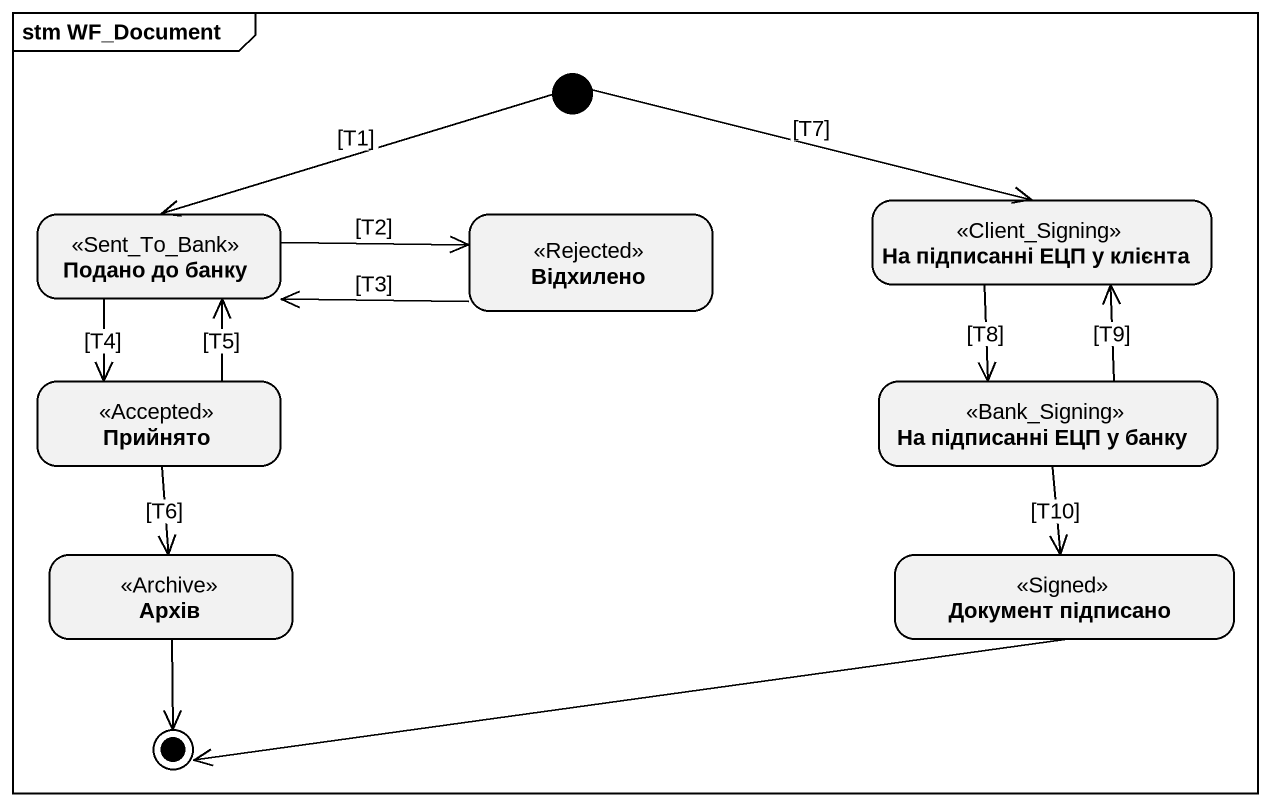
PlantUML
@startuml
mainframe stm WF_Document
hide empty description
state "Подано до банку" as Подано_до_банку <<Sent_To_Bank>>
state Відхилено <<Rejected>>
state "На підписанні ЕЦП у клієнта" as На_підписанні_ЕЦП_у_клієнта <<Client_Signing>>
state Прийнято <<Accepted>>
state "На підписанні ЕЦП у банку" as На_підписанні_ЕЦП_у_банку <<Bank_Signing>>
state Архів <<Archive>>
state "Документ підписано" as Документ_підписано <<Signed>>
[*] -left-> Подано_до_банку : [Т1]
[*] -right-> На_підписанні_ЕЦП_у_клієнта : [Т7]
Подано_до_банку -right-> Відхилено : [Т2]
Подано_до_банку --> Прийнято : [Т4]
Відхилено -left-> Подано_до_банку : [Т3]
На_підписанні_ЕЦП_у_клієнта --> На_підписанні_ЕЦП_у_банку : [Т8]
Прийнято -up-> Подано_до_банку : [Т5]
Прийнято --> Архів : [Т6]
На_підписанні_ЕЦП_у_банку -up-> На_підписанні_ЕЦП_у_клієнта : [Т9]
На_підписанні_ЕЦП_у_банку --> Документ_підписано : [Т10]
Архів --> [*]
Документ_підписано -left-> [*]
@enduml
